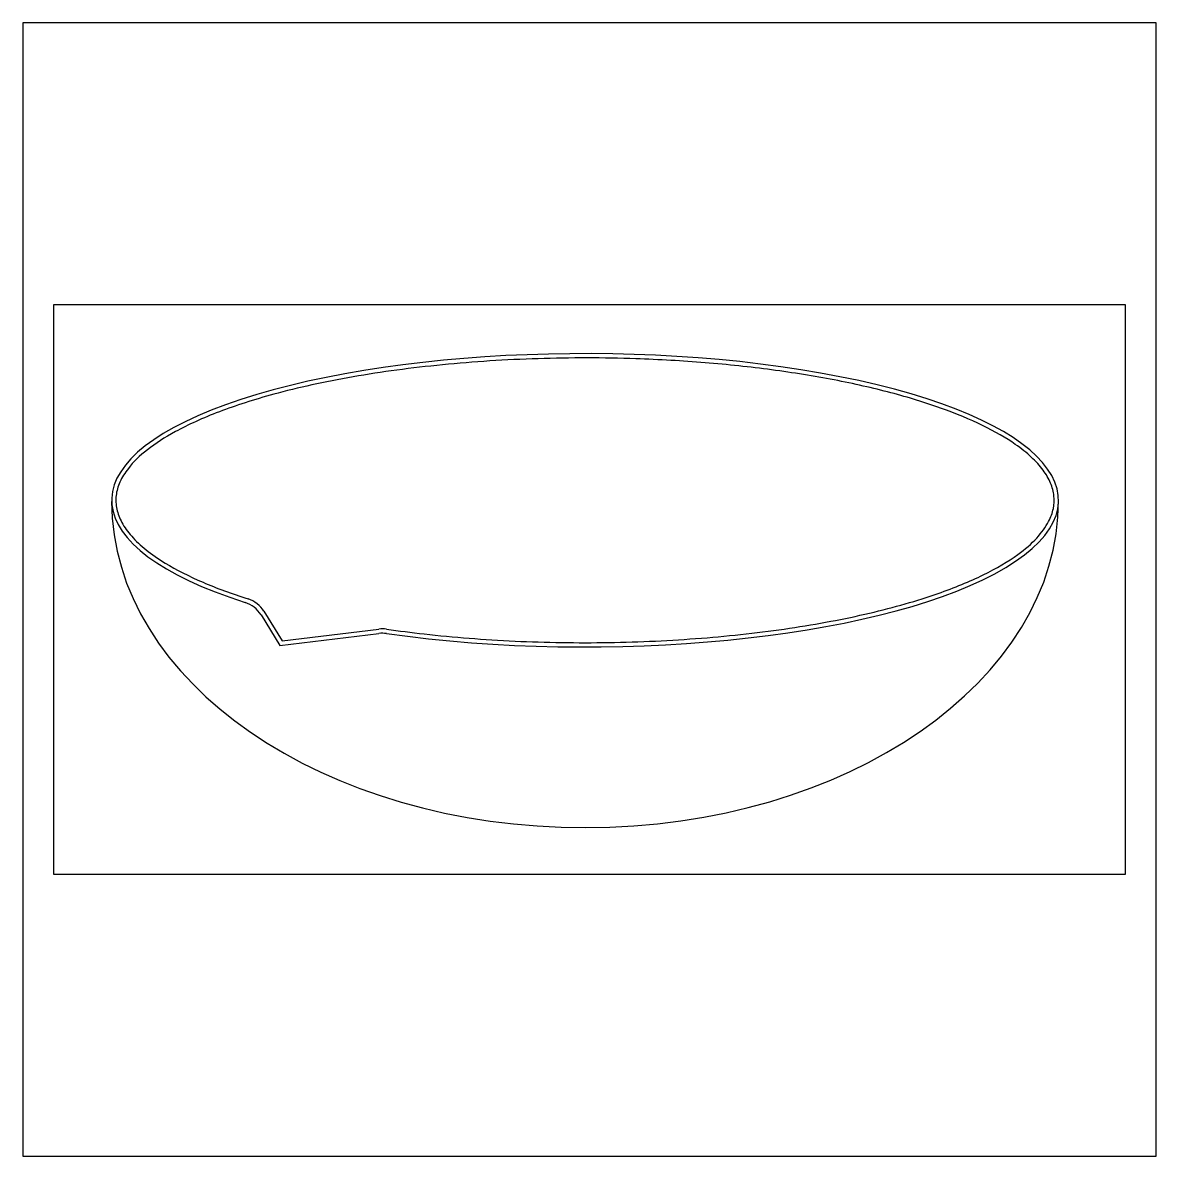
# Model space of a CAD drawing. Header units: millimetres. Extents: x 0 to 1000, y 0 to 1000.
import ezdxf

# ---------------------------------------------------------------- set-up
doc = ezdxf.new("R2010")
doc.units = ezdxf.units.MM
doc.layers.get('0').update_dxf_attribs({"color": 2})
doc.layers.add('1', color=1, linetype='Continuous')
doc.layers.add('3', color=7, linetype='Continuous')

msp = doc.modelspace()

# ---------------------------------------------------------------- linework, layer by layer
at = {"color": 2}
msp.add_lwpolyline([(0, 0), (1000, 0), (1000, 1000), (0, 1000)], close=True, dxfattribs=at)
at = {"layer": '1', "color": 1}
for p, q in [((27.3, 751.1), (27.3, 248.9)), ((972.7, 751.1), (27.3, 751.1)), ((972.7, 248.9), (972.7, 751.1)), ((27.3, 248.9), (972.7, 248.9))]:
    msp.add_line(p, q, dxfattribs=at)
at = {"layer": '3'}
for p, q in [((212.8, 480.8), (228.8, 454.7)), ((210.3, 477.6), (226.8, 450.6)), ((226.8, 450.6), (314.2, 461.3)), ((228.8, 454.7), (314.2, 465.1))]:
    msp.add_line(p, q, dxfattribs=at)
for centre, start, end in [((191.1, 467.5), 31.4681, 72.4347), ((188.6, 464.3), 31.4681, 72.2878), ((317.3, 439.9), 81.8246, 96.9643), ((317.3, 436), 81.8519, 96.9643)]:
    msp.add_arc(centre, 25.4, start, end, dxfattribs=at)
for centre, major_axis, ratio, start_param, end_param in [((496.1, 578.7), (-417.6, 0), 0.30984, 1.13792, 7.05343), ((496.1, 578.2), (-417.6, -0.5), 0.69019, 0, 3.14144)]:
    msp.add_ellipse(centre, major_axis=major_axis, ratio=ratio, start_param=start_param, end_param=end_param, dxfattribs=at)
msp.add_open_spline([(320.9, 465.1), (331.8, 463.5), (342.9, 462.1), (380.1, 457.9), (407, 455.8), (461.6, 453.2), (489.3, 452.8), (544.5, 453.7), (571.9, 455), (625.4, 459.2), (651.5, 462.1), (701.3, 469.5), (724.9, 474), (768.9, 484.3), (789.2, 490.1), (822.1, 501.6), (835.4, 507.1), (859, 518.6), (869.2, 524.7), (884.3, 535.6), (889.9, 540.4), (899, 550.2), (902.5, 555.1), (907, 563.8), (908.4, 567.6), (909.9, 575.1), (910.1, 578.8), (909.3, 586.3), (908.3, 590.1), (905.1, 597.7), (902.9, 601.5), (897.2, 609.2), (893.8, 613), (885.6, 620.6), (880.9, 624.3), (867.4, 633.8), (857.7, 639.4), (835.7, 650.1), (823.3, 655.2), (796.2, 664.9), (781.5, 669.4), (750, 677.7), (733.3, 681.5), (698.1, 688.2), (679.7, 691.2), (641.6, 696.3), (622, 698.4), (581.9, 701.6), (561.5, 702.8), (512.3, 704.5), (483.3, 704.5), (426.1, 702.7), (397.8, 700.9), (343, 695.5), (316.5, 692), (266.4, 683.2), (242.9, 678.1), (204.1, 667.5), (188, 662.3), (159, 651.3), (146, 645.4), (125.3, 634.1), (117.1, 628.7), (103.2, 617.9), (97.5, 612.4), (90.1, 602.8), (87.6, 598.8), (84, 590.8), (82.9, 586.8), (82, 578.9), (82.2, 574.9), (83.9, 567), (85.4, 563), (89.8, 555), (92.6, 551), (99.8, 542.9), (104, 538.9), (113.9, 531), (119.5, 527.1), (135.4, 517.4), (146.6, 511.7), (171.1, 501.2), (184.4, 496.3), (198.8, 491.8)], degree=3, knots=[1.13663, 1.13663, 1.13663, 1.13663, 1.22299, 1.22299, 1.42194, 1.42194, 1.62089, 1.62089, 1.81984, 1.81984, 2.01879, 2.01879, 2.21774, 2.21774, 2.41669, 2.41669, 2.57693, 2.57693, 2.73717, 2.73717, 2.85999, 2.85999, 2.98281, 2.98281, 3.07888, 3.07888, 3.17495, 3.17495, 3.27102, 3.27102, 3.36709, 3.36709, 3.46316, 3.46316, 3.55923, 3.55923, 3.70857, 3.70857, 3.85791, 3.85791, 4.00725, 4.00725, 4.1566, 4.1566, 4.30594, 4.30594, 4.45528, 4.45528, 4.60462, 4.60462, 4.8118, 4.8118, 5.01898, 5.01898, 5.22615, 5.22615, 5.43333, 5.43333, 5.60009, 5.60009, 5.76685, 5.76685, 5.906, 5.906, 6.04516, 6.04516, 6.14637, 6.14637, 6.24758, 6.24758, 6.34879, 6.34879, 6.45, 6.45, 6.5512, 6.5512, 6.65241, 6.65241, 6.75362, 6.75362, 6.90916, 6.90916, 7.05788, 7.05788, 7.05788, 7.05788], dxfattribs=at)

doc.saveas('drawing.dxf')
